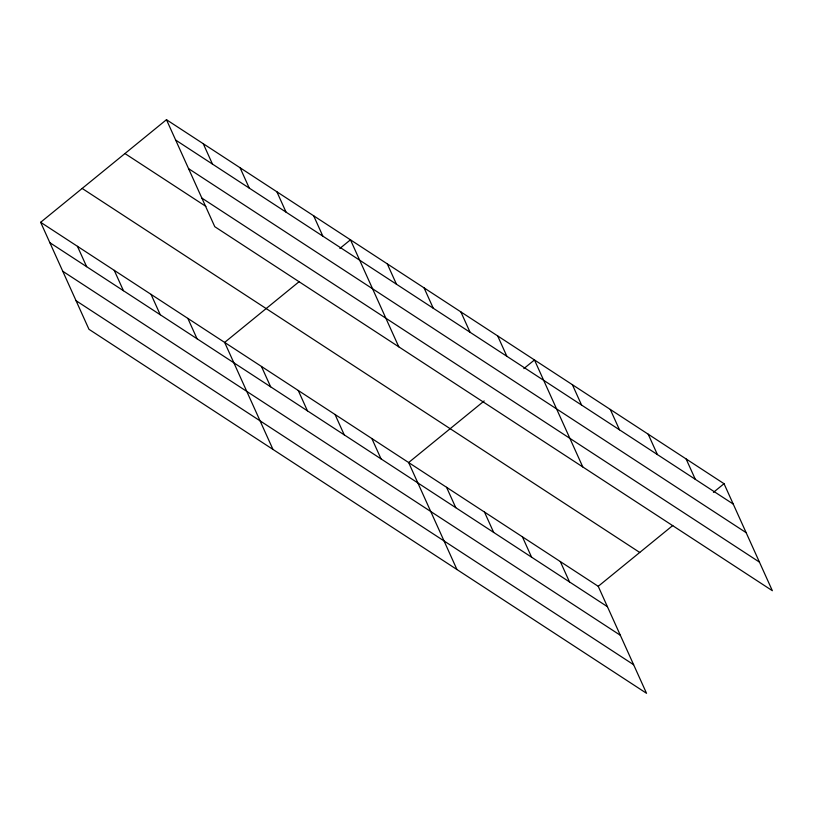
<?xml version="1.0" encoding="UTF-8"?>
<svg xmlns="http://www.w3.org/2000/svg" width="813" height="813" viewBox="0 0 813 813"><rect width="100%" height="100%" fill="white"/><g stroke="black" fill="none" stroke-linecap="round" stroke-linejoin="round"><path stroke-width="1.22" d="M40.65 222.295L598.226 586.315L646.538 693.306L88.963 329.295L40.65 222.295L166.462 119.694L724.037 483.705L772.35 590.705L214.774 226.685L166.462 119.694M299.225 281.603L224.652 342.415L272.965 449.416M339.844 248.473L350.464 239.815L398.776 346.816M484.192 400.941L408.644 462.546L456.957 569.547M523.846 368.604L534.466 359.946L582.779 466.936M598.226 586.315L672.798 525.493M713.418 492.373L724.037 483.705M175.669 140.07L733.235 504.08M188.575 168.647L746.141 532.667M201.868 198.098L759.444 562.118M124.948 153.545L205.902 206.4M82.164 188.433L639.74 552.454M49.847 242.67L607.423 606.691M62.753 271.257L620.329 635.268M76.056 300.708L633.632 664.719M686.121 458.959L695.318 479.324M648.205 434.203L657.412 454.579M610.289 409.447L619.496 429.823M572.382 384.691L581.58 405.067M497.668 335.921L506.865 356.287M460.859 311.887L470.066 332.263M560.309 561.559L569.507 581.935M424.061 287.863L433.268 308.239M522.393 536.804L531.59 557.179M387.262 263.839L396.459 284.215M484.477 512.048L493.674 532.424M446.561 487.302L455.768 507.678M313.666 215.791L322.863 236.166M276.867 191.766L286.064 212.142M371.846 438.522L381.053 458.898M240.069 167.742L249.266 188.118M335.047 414.498L344.245 434.874M203.26 143.718L212.467 164.094M298.249 390.474L307.446 410.85M261.451 366.45L270.648 386.815M187.854 318.391L197.051 338.767M151.045 294.367L160.252 314.743M114.247 270.343L123.454 290.719M77.448 246.319L86.645 266.694"/></g></svg>
